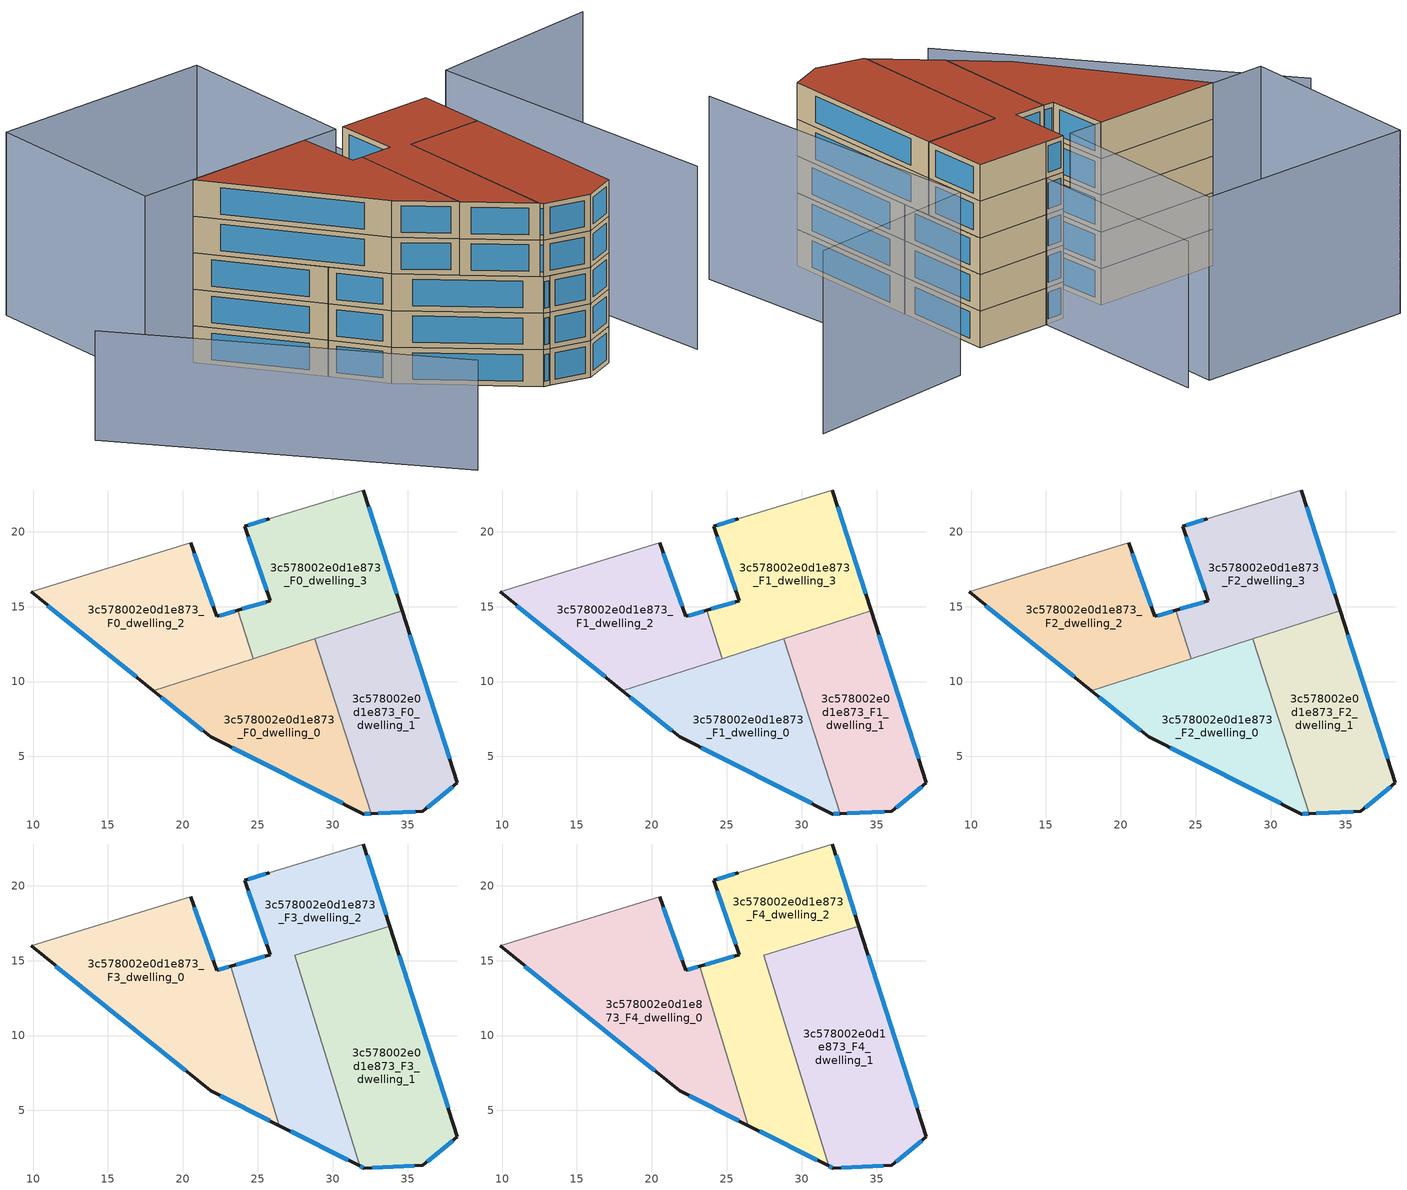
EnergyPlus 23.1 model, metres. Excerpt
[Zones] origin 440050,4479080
3c578002e0d1e873_F0_dwelling_0
 floor ground (EU_floor_Construction): 28.81,12.86 32.56,1.18 32.08,1.16 21.87,6.3 18.03,9.4 z0
 wall outside (EU_wall_Construction): 18.03,9.4 21.87,6.3 32.08,1.16 32.56,1.18 z0:3
 wall to 3c578002e0d1e873_F0_dwelling_1 (EU_wall_Construction): 32.56,1.18 28.81,12.86 z0:3
 wall to 3c578002e0d1e873_F0_dwelling_2 (EU_wall_Construction): 24.68,11.54 18.03,9.4 z0:3
 wall to 3c578002e0d1e873_F0_dwelling_3 (EU_wall_Construction): 28.81,12.86 24.68,11.54 z0:3
 window (EU_Window_Construction): 32.15,1.16 32.5,1.18 / 23.29,5.59 30.66,1.87 / 18.56,8.97 21.34,6.73 z0.42:2.58
3c578002e0d1e873_F0_dwelling_1
 floor ground (EU_floor_Construction): 34.63,14.74 38.33,3.24 36,1.33 32.56,1.18 28.81,12.86 z0
 wall outside (EU_wall_Construction): 32.56,1.18 36,1.33 38.33,3.24 34.63,14.74 z0:3
 wall to 3c578002e0d1e873_F0_dwelling_3 (EU_wall_Construction): 34.63,14.74 28.81,12.86 z0:3
 window (EU_Window_Construction): 37.81,4.84 35.15,13.14 / 36.32,1.59 38,2.98 / 33.04,1.2 35.52,1.31 z0.42:2.58
3c578002e0d1e873_F0_dwelling_2
 floor ground (EU_floor_Construction): 20.51,19.26 22.27,14.35 23.65,14.75 24.68,11.54 18.03,9.4 9.86,15.98 z0
 wall outside (EU_wall_Construction): 9.86,15.98 18.03,9.4 / 23.65,14.75 22.27,14.35 20.51,19.26 z0:3
 wall adiabatic (EU_wall_Construction): 20.51,19.26 9.86,15.98 z0:3
 wall to 3c578002e0d1e873_F0_dwelling_3 (EU_wall_Construction): 24.68,11.54 23.65,14.75 z0:3
 window (EU_Window_Construction): 11,15.07 16.89,10.31 / 22.03,15.03 20.76,18.58 / 23.46,14.7 22.46,14.41 z0.42:2.58
3c578002e0d1e873_F0_dwelling_3
 floor ground (EU_floor_Construction): 32.05,22.79 34.63,14.74 24.68,11.54 23.65,14.75 25.82,15.4 24.13,20.35 25.78,20.87 z0
 wall outside (EU_wall_Construction): 25.78,20.87 24.13,20.35 25.82,15.4 23.65,14.75 / 34.63,14.74 32.05,22.79 z0:3
 wall adiabatic (EU_wall_Construction): 32.05,22.79 25.78,20.87 z0:3
 window (EU_Window_Construction): 25.52,15.31 23.95,14.84 / 24.36,19.66 25.59,16.08 / 25.55,20.8 24.35,20.42 / 34.28,15.85 32.41,21.67 z0.42:2.58
3c578002e0d1e873_F1_dwelling_0
 floor to 3c578002e0d1e873_F0_dwelling_0 (EU_floor_Construction): 28.81,12.86 32.56,1.18 32.08,1.16 21.87,6.3 18.03,9.4 z3
 wall outside (EU_wall_Construction): 18.03,9.4 21.87,6.3 32.08,1.16 32.56,1.18 z3:6
 wall to 3c578002e0d1e873_F1_dwelling_1 (EU_wall_Construction): 32.56,1.18 28.81,12.86 z3:6
 wall to 3c578002e0d1e873_F1_dwelling_2 (EU_wall_Construction): 24.68,11.54 18.03,9.4 z3:6
 wall to 3c578002e0d1e873_F1_dwelling_3 (EU_wall_Construction): 28.81,12.86 24.68,11.54 z3:6
 window (EU_Window_Construction): 32.15,1.16 32.5,1.18 / 23.29,5.59 30.66,1.87 / 18.56,8.97 21.34,6.73 z3.42:5.58
3c578002e0d1e873_F1_dwelling_1
 floor to 3c578002e0d1e873_F0_dwelling_1 (EU_floor_Construction): 34.63,14.74 38.33,3.24 36,1.33 32.56,1.18 28.81,12.86 z3
 wall outside (EU_wall_Construction): 32.56,1.18 36,1.33 38.33,3.24 34.63,14.74 z3:6
 wall to 3c578002e0d1e873_F1_dwelling_3 (EU_wall_Construction): 34.63,14.74 28.81,12.86 z3:6
 window (EU_Window_Construction): 37.81,4.84 35.15,13.14 / 36.32,1.59 38,2.98 / 33.04,1.2 35.52,1.31 z3.42:5.58
3c578002e0d1e873_F1_dwelling_2
 floor to 3c578002e0d1e873_F0_dwelling_2 (EU_floor_Construction): 20.51,19.26 22.27,14.35 23.65,14.75 24.68,11.54 18.03,9.4 9.86,15.98 z3
 wall outside (EU_wall_Construction): 9.86,15.98 18.03,9.4 / 23.65,14.75 22.27,14.35 20.51,19.26 z3:6
 wall adiabatic (EU_wall_Construction): 20.51,19.26 9.86,15.98 z3:6
 wall to 3c578002e0d1e873_F1_dwelling_3 (EU_wall_Construction): 24.68,11.54 23.65,14.75 z3:6
 window (EU_Window_Construction): 11,15.07 16.89,10.31 / 22.03,15.03 20.76,18.58 / 23.46,14.7 22.46,14.41 z3.42:5.58
3c578002e0d1e873_F1_dwelling_3
 floor to 3c578002e0d1e873_F0_dwelling_3 (EU_floor_Construction): 32.05,22.79 34.63,14.74 24.68,11.54 23.65,14.75 25.82,15.4 24.13,20.35 25.78,20.87 z3
 wall outside (EU_wall_Construction): 25.78,20.87 24.13,20.35 25.82,15.4 23.65,14.75 / 34.63,14.74 32.05,22.79 z3:6
 wall adiabatic (EU_wall_Construction): 32.05,22.79 25.78,20.87 z3:6
 window (EU_Window_Construction): 25.52,15.31 23.95,14.84 / 24.36,19.66 25.59,16.08 / 25.55,20.8 24.35,20.42 / 34.28,15.85 32.41,21.67 z3.42:5.58
3c578002e0d1e873_F2_dwelling_0
 floor to 3c578002e0d1e873_F1_dwelling_0 (EU_floor_Construction): 28.81,12.86 32.56,1.18 32.08,1.16 21.87,6.3 18.03,9.4 z6
 wall outside (EU_wall_Construction): 18.03,9.4 21.87,6.3 32.08,1.16 32.56,1.18 z6:9
 wall to 3c578002e0d1e873_F2_dwelling_1 (EU_wall_Construction): 32.56,1.18 28.81,12.86 z6:9
 wall to 3c578002e0d1e873_F2_dwelling_2 (EU_wall_Construction): 24.68,11.54 18.03,9.4 z6:9
 wall to 3c578002e0d1e873_F2_dwelling_3 (EU_wall_Construction): 28.81,12.86 24.68,11.54 z6:9
 window (EU_Window_Construction): 32.15,1.16 32.5,1.18 / 23.29,5.59 30.66,1.87 / 18.56,8.97 21.34,6.73 z6.42:8.58
3c578002e0d1e873_F2_dwelling_1
 floor to 3c578002e0d1e873_F1_dwelling_1 (EU_floor_Construction): 34.63,14.74 38.33,3.24 36,1.33 32.56,1.18 28.81,12.86 z6
 wall outside (EU_wall_Construction): 32.56,1.18 36,1.33 38.33,3.24 34.63,14.74 z6:9
 wall to 3c578002e0d1e873_F2_dwelling_3 (EU_wall_Construction): 34.63,14.74 28.81,12.86 z6:9
 window (EU_Window_Construction): 37.81,4.84 35.15,13.14 / 36.32,1.59 38,2.98 / 33.04,1.2 35.52,1.31 z6.42:8.58
3c578002e0d1e873_F2_dwelling_2
 floor to 3c578002e0d1e873_F1_dwelling_2 (EU_floor_Construction): 20.51,19.26 22.27,14.35 23.65,14.75 24.68,11.54 18.03,9.4 9.86,15.98 z6
 wall outside (EU_wall_Construction): 9.86,15.98 18.03,9.4 / 23.65,14.75 22.27,14.35 20.51,19.26 z6:9
 wall adiabatic (EU_wall_Construction): 20.51,19.26 9.86,15.98 z6:9
 wall to 3c578002e0d1e873_F2_dwelling_3 (EU_wall_Construction): 24.68,11.54 23.65,14.75 z6:9
 window (EU_Window_Construction): 11,15.07 16.89,10.31 / 22.03,15.03 20.76,18.58 / 23.46,14.7 22.46,14.41 z6.42:8.58
3c578002e0d1e873_F2_dwelling_3
 floor to 3c578002e0d1e873_F1_dwelling_3 (EU_floor_Construction): 32.05,22.79 34.63,14.74 24.68,11.54 23.65,14.75 25.82,15.4 24.13,20.35 25.78,20.87 z6
 wall outside (EU_wall_Construction): 25.78,20.87 24.13,20.35 25.82,15.4 23.65,14.75 / 34.63,14.74 32.05,22.79 z6:9
 wall adiabatic (EU_wall_Construction): 32.05,22.79 25.78,20.87 z6:9
 window (EU_Window_Construction): 25.52,15.31 23.95,14.84 / 24.36,19.66 25.59,16.08 / 25.55,20.8 24.35,20.42 / 34.28,15.85 32.41,21.67 z6.42:8.58
3c578002e0d1e873_F3_dwelling_0
 floor to 3c578002e0d1e873_F2_dwelling_2 (EU_floor_Construction): 20.51,19.26 22.27,14.35 23.18,14.62 24.18,11.37 18.03,9.4 9.86,15.98 z9
 floor to 3c578002e0d1e873_F2_dwelling_0 (EU_floor_Construction): 24.18,11.37 26.45,4 21.87,6.3 18.03,9.4 z9
 wall outside (EU_wall_Construction): 23.18,14.62 22.27,14.35 20.51,19.26 / 9.86,15.98 21.87,6.3 26.45,4 z9:12
 wall adiabatic (EU_wall_Construction): 20.51,19.26 9.86,15.98 z9:12
 wall to 3c578002e0d1e873_F3_dwelling_2 (EU_wall_Construction): 26.45,4 23.18,14.62 z9:12
 window (EU_Window_Construction): 22.03,15.03 20.76,18.58 / 23.05,14.58 22.4,14.39 / 22.5,5.98 25.81,4.32 / 11.53,14.64 20.2,7.65 z9.42:11.58
3c578002e0d1e873_F3_dwelling_1
 floor to 3c578002e0d1e873_F2_dwelling_1 (EU_floor_Construction): 34.63,14.74 38.33,3.24 36,1.33 32.56,1.18 28.81,12.86 z9
 floor to 3c578002e0d1e873_F2_dwelling_0 (EU_floor_Construction): 28.81,12.86 32.56,1.18 32.08,1.16 31.79,1.31 28.28,12.69 z9
 floor to 3c578002e0d1e873_F2_dwelling_3 (EU_floor_Construction): 33.81,17.3 34.63,14.74 28.28,12.69 27.47,15.35 z9
 wall outside (EU_wall_Construction): 31.79,1.31 32.08,1.16 36,1.33 38.33,3.24 33.81,17.3 z9:12
 wall to 3c578002e0d1e873_F3_dwelling_2 (EU_wall_Construction): 33.81,17.3 27.47,15.35 31.79,1.31 z9:12
 window (EU_Window_Construction): 37.7,5.19 34.44,15.35 / 36.32,1.59 38,2.98 / 32.62,1.18 35.45,1.31 / 31.83,1.29 32.04,1.18 z9.42:11.58
3c578002e0d1e873_F3_dwelling_2
 floor to 3c578002e0d1e873_F2_dwelling_0 (EU_floor_Construction): 28.28,12.69 31.79,1.31 26.45,4 24.18,11.37 z9
 floor to 3c578002e0d1e873_F2_dwelling_3 (EU_floor_Construction): 32.05,22.79 33.81,17.3 27.47,15.35 28.28,12.69 24.68,11.54 23.65,14.75 25.82,15.4 24.13,20.35 25.78,20.87 z9
 floor to 3c578002e0d1e873_F2_dwelling_2 (EU_floor_Construction): 23.65,14.75 24.68,11.54 24.18,11.37 23.18,14.62 z9
 wall outside (EU_wall_Construction): 33.81,17.3 32.05,22.79 / 26.45,4 31.79,1.31 / 25.78,20.87 24.13,20.35 25.82,15.4 23.18,14.62 z9:12
 wall adiabatic (EU_wall_Construction): 32.05,22.79 25.78,20.87 z9:12
 window (EU_Window_Construction): 33.56,18.06 32.29,22.02 / 27.19,3.62 31.05,1.68 / 25.46,15.29 23.55,14.72 / 24.36,19.66 25.59,16.08 / 25.55,20.8 24.35,20.42 z9.42:11.58
3c578002e0d1e873_F4_dwelling_0
 floor to 3c578002e0d1e873_F3_dwelling_0 (EU_floor_Construction): 23.18,14.62 26.45,4 21.87,6.3 9.86,15.98 20.51,19.26 22.27,14.35 z12
 wall outside (EU_wall_Construction): 23.18,14.62 22.27,14.35 20.51,19.26 / 9.86,15.98 21.87,6.3 26.45,4 z12:15
 wall adiabatic (EU_wall_Construction): 20.51,19.26 9.86,15.98 z12:15
 wall to 3c578002e0d1e873_F4_dwelling_2 (EU_wall_Construction): 26.45,4 23.18,14.62 z12:15
 window (EU_Window_Construction): 22.03,15.03 20.76,18.58 / 23.05,14.58 22.4,14.39 / 22.5,5.98 25.81,4.32 / 11.53,14.64 20.2,7.65 z12.42:14.58
 roof outside (EU_roof_Construction): 26.45,4 23.18,14.62 22.27,14.35 20.51,19.26 9.86,15.98 21.87,6.3 z15
3c578002e0d1e873_F4_dwelling_1
 floor to 3c578002e0d1e873_F3_dwelling_1 (EU_floor_Construction): 33.81,17.3 38.33,3.24 36,1.33 32.08,1.16 31.79,1.31 27.47,15.35 z12
 wall outside (EU_wall_Construction): 31.79,1.31 32.08,1.16 36,1.33 38.33,3.24 33.81,17.3 z12:15
 wall to 3c578002e0d1e873_F4_dwelling_2 (EU_wall_Construction): 33.81,17.3 27.47,15.35 31.79,1.31 z12:15
 window (EU_Window_Construction): 37.7,5.19 34.44,15.35 / 36.32,1.59 38,2.98 / 32.62,1.18 35.45,1.31 / 31.83,1.29 32.04,1.18 z12.42:14.58
 roof outside (EU_roof_Construction): 38.33,3.24 33.81,17.3 27.47,15.35 31.79,1.31 32.08,1.16 36,1.33 z15
3c578002e0d1e873_F4_dwelling_2
 floor to 3c578002e0d1e873_F3_dwelling_2 (EU_floor_Construction): 32.05,22.79 33.81,17.3 27.47,15.35 31.79,1.31 26.45,4 23.18,14.62 25.82,15.4 24.13,20.35 25.78,20.87 z12
 wall outside (EU_wall_Construction): 33.81,17.3 32.05,22.79 / 26.45,4 31.79,1.31 / 25.78,20.87 24.13,20.35 25.82,15.4 23.18,14.62 z12:15
 wall adiabatic (EU_wall_Construction): 32.05,22.79 25.78,20.87 z12:15
 window (EU_Window_Construction): 33.56,18.06 32.29,22.02 / 27.19,3.62 31.05,1.68 / 25.46,15.29 23.55,14.72 / 24.36,19.66 25.59,16.08 / 25.55,20.8 24.35,20.42 z12.42:14.58
 roof outside (EU_roof_Construction): 31.79,1.31 27.47,15.35 33.81,17.3 32.05,22.79 25.78,20.87 24.13,20.35 25.82,15.4 23.18,14.62 26.45,4 z15
shading: 45.41,2.84 35.5,26.87 / 35.5,26.87 49.33,32.57 / 0.66,29.78 18.81,35.33 / 18.81,35.33 23.46,20.15 / 23.46,20.15 5.32,14.59 / 5.32,14.59 0.66,29.78 z0:15; -2.73,5.76 21.16,-11.04 z0:9; 32.06,22.79 25.8,20.75 / 25.8,20.75 20.85,35.96 z0:12
[Building]
EU S2 Campaign: North Axis=0; Terrain=City; Solar Distribution=FullExterior
[Site:Location]
Madrid: Latitude=40.5; Longitude=-3.5; Time Zone=1; Elevation=609
[SizingPeriod:WeatherFileDays]
AnnualSizingPeriod: Begin Month=1; Begin Day of Month=1; End Month=12; End Day of Month=31; Day of Week for Start Day=Monday; Use Weather File Daylight Saving Period=No; Use Weather File Rain and Snow Indicators=No
[MATERIAL]
EU_InternalMass_Material: Roughness=MediumRough; Thickness=0.1; Conductivity=1; Density=1800; Specific Heat=900; Thermal Absorptance=0.9; Solar Absorptance=0.7; Visible Absorptance=0.7
[MATERIAL:NOMASS] Roughness=MediumRough; Thermal Absorptance=0.9; Solar Absorptance=0.7; Visible Absorptance=0.7
Name | Thermal Resistance
EU_wall_NoMass | 1.60022
EU_roof_NoMass | 1.57597
EU_floor_NoMass | 0.470652
[WINDOWMATERIAL:SIMPLEGLAZINGSYSTEM]
EU_Window_SimpleGlazing: UFactor=3.28802; Solar Heat Gain Coefficient=0.85; Visible Transmittance=0.85
[CONSTRUCTION]
EU_wall_Construction: EU_wall_NoMass
EU_roof_Construction: EU_roof_NoMass
EU_floor_Construction: EU_floor_NoMass
EU_InternalMass_Construction: EU_InternalMass_Material
EU_Window_Construction: EU_Window_SimpleGlazing
[ZONE] Type=1; Multiplier=1; Ceiling Height=autocalculate; Floor Area=autocalculate; Part of Total Floor Area=Yes
Name | Volume
3c578002e0d1e873_F0_dwelling_0; 3c578002e0d1e873_F1_dwelling_0; 3c578002e0d1e873_F2_dwelling_0 | 232.659
3c578002e0d1e873_F3_dwelling_0; 3c578002e0d1e873_F4_dwelling_0 | 310.219
3c578002e0d1e873_F0_dwelling_1; 3c578002e0d1e873_F1_dwelling_1; 3c578002e0d1e873_F2_dwelling_1 | 232.667
3c578002e0d1e873_F3_dwelling_1; 3c578002e0d1e873_F4_dwelling_1 | 310.236
3c578002e0d1e873_F0_dwelling_2; 3c578002e0d1e873_F1_dwelling_2; 3c578002e0d1e873_F2_dwelling_2 | 232.676
3c578002e0d1e873_F3_dwelling_2; 3c578002e0d1e873_F4_dwelling_2 | 310.241
3c578002e0d1e873_F0_dwelling_3; 3c578002e0d1e873_F1_dwelling_3; 3c578002e0d1e873_F2_dwelling_3 | 232.671
[INTERNALMASS] Construction=EU_InternalMass_Construction
Name | Zone or ZoneList | Surface Area
3c578002e0d1e873_F0_dwelling_0_EU_InternalMass | 3c578002e0d1e873_F0_dwelling_0 | 77.5531
3c578002e0d1e873_F0_dwelling_1_EU_InternalMass | 3c578002e0d1e873_F0_dwelling_1 | 77.5553
3c578002e0d1e873_F0_dwelling_2_EU_InternalMass | 3c578002e0d1e873_F0_dwelling_2 | 77.5586
3c578002e0d1e873_F0_dwelling_3_EU_InternalMass | 3c578002e0d1e873_F0_dwelling_3 | 77.561
3c578002e0d1e873_F1_dwelling_0_EU_InternalMass | 3c578002e0d1e873_F1_dwelling_0 | 77.5531
3c578002e0d1e873_F1_dwelling_1_EU_InternalMass | 3c578002e0d1e873_F1_dwelling_1 | 77.5553
3c578002e0d1e873_F1_dwelling_2_EU_InternalMass | 3c578002e0d1e873_F1_dwelling_2 | 77.5586
3c578002e0d1e873_F1_dwelling_3_EU_InternalMass | 3c578002e0d1e873_F1_dwelling_3 | 77.561
3c578002e0d1e873_F2_dwelling_0_EU_InternalMass | 3c578002e0d1e873_F2_dwelling_0 | 77.5531
3c578002e0d1e873_F2_dwelling_1_EU_InternalMass | 3c578002e0d1e873_F2_dwelling_1 | 77.5553
3c578002e0d1e873_F2_dwelling_2_EU_InternalMass | 3c578002e0d1e873_F2_dwelling_2 | 77.5586
3c578002e0d1e873_F2_dwelling_3_EU_InternalMass | 3c578002e0d1e873_F2_dwelling_3 | 77.561
3c578002e0d1e873_F3_dwelling_0_EU_InternalMass | 3c578002e0d1e873_F3_dwelling_0 | 103.407
3c578002e0d1e873_F3_dwelling_1_EU_InternalMass | 3c578002e0d1e873_F3_dwelling_1 | 103.412
3c578002e0d1e873_F3_dwelling_2_EU_InternalMass | 3c578002e0d1e873_F3_dwelling_2 | 103.413
3c578002e0d1e873_F4_dwelling_0_EU_InternalMass | 3c578002e0d1e873_F4_dwelling_0 | 103.407
3c578002e0d1e873_F4_dwelling_1_EU_InternalMass | 3c578002e0d1e873_F4_dwelling_1 | 103.412
3c578002e0d1e873_F4_dwelling_2_EU_InternalMass | 3c578002e0d1e873_F4_dwelling_2 | 103.413
[OTHEREQUIPMENT] Fuel Type=Electricity; Design Level Calculation Method=Watts/Area; Power per Zone Floor Area=1; Fraction Latent=0; Fraction Radiant=0; Fraction Lost=0; Carbon Dioxide Generation Rate=0; EndUse Subcategory=EU_Step8_InternalGains
Name | Zone or ZoneList or Space or SpaceList | Schedule
EU_Step8_InternalGain_3c578002e0d1e873_F0_dwelling_0_f000 | 3c578002e0d1e873_F0_dwelling_0 | EU_Step8_GainSchedule_3c578002e0d1e873_F0_dwelling_0_f000
EU_Step8_InternalGain_3c578002e0d1e873_F0_dwelling_1_f000 | 3c578002e0d1e873_F0_dwelling_1 | EU_Step8_GainSchedule_3c578002e0d1e873_F0_dwelling_1_f000
EU_Step8_InternalGain_3c578002e0d1e873_F0_dwelling_2_f000 | 3c578002e0d1e873_F0_dwelling_2 | EU_Step8_GainSchedule_3c578002e0d1e873_F0_dwelling_2_f000
EU_Step8_InternalGain_3c578002e0d1e873_F0_dwelling_3_f000 | 3c578002e0d1e873_F0_dwelling_3 | EU_Step8_GainSchedule_3c578002e0d1e873_F0_dwelling_3_f000
EU_Step8_InternalGain_3c578002e0d1e873_F1_dwelling_0_f000 | 3c578002e0d1e873_F1_dwelling_0 | EU_Step8_GainSchedule_3c578002e0d1e873_F1_dwelling_0_f000
EU_Step8_InternalGain_3c578002e0d1e873_F1_dwelling_1_f000 | 3c578002e0d1e873_F1_dwelling_1 | EU_Step8_GainSchedule_3c578002e0d1e873_F1_dwelling_1_f000
EU_Step8_InternalGain_3c578002e0d1e873_F1_dwelling_2_f000 | 3c578002e0d1e873_F1_dwelling_2 | EU_Step8_GainSchedule_3c578002e0d1e873_F1_dwelling_2_f000
EU_Step8_InternalGain_3c578002e0d1e873_F1_dwelling_3_f000 | 3c578002e0d1e873_F1_dwelling_3 | EU_Step8_GainSchedule_3c578002e0d1e873_F1_dwelling_3_f000
EU_Step8_InternalGain_3c578002e0d1e873_F2_dwelling_0_f000 | 3c578002e0d1e873_F2_dwelling_0 | EU_Step8_GainSchedule_3c578002e0d1e873_F2_dwelling_0_f000
EU_Step8_InternalGain_3c578002e0d1e873_F2_dwelling_1_f000 | 3c578002e0d1e873_F2_dwelling_1 | EU_Step8_GainSchedule_3c578002e0d1e873_F2_dwelling_1_f000
EU_Step8_InternalGain_3c578002e0d1e873_F2_dwelling_2_f000 | 3c578002e0d1e873_F2_dwelling_2 | EU_Step8_GainSchedule_3c578002e0d1e873_F2_dwelling_2_f000
EU_Step8_InternalGain_3c578002e0d1e873_F2_dwelling_3_f000 | 3c578002e0d1e873_F2_dwelling_3 | EU_Step8_GainSchedule_3c578002e0d1e873_F2_dwelling_3_f000
EU_Step8_InternalGain_3c578002e0d1e873_F3_dwelling_0_f000 | 3c578002e0d1e873_F3_dwelling_0 | EU_Step8_GainSchedule_3c578002e0d1e873_F3_dwelling_0_f000
EU_Step8_InternalGain_3c578002e0d1e873_F3_dwelling_1_f000 | 3c578002e0d1e873_F3_dwelling_1 | EU_Step8_GainSchedule_3c578002e0d1e873_F3_dwelling_1_f000
EU_Step8_InternalGain_3c578002e0d1e873_F3_dwelling_2_f000 | 3c578002e0d1e873_F3_dwelling_2 | EU_Step8_GainSchedule_3c578002e0d1e873_F3_dwelling_2_f000
EU_Step8_InternalGain_3c578002e0d1e873_F4_dwelling_0_f000 | 3c578002e0d1e873_F4_dwelling_0 | EU_Step8_GainSchedule_3c578002e0d1e873_F4_dwelling_0_f000
EU_Step8_InternalGain_3c578002e0d1e873_F4_dwelling_1_f000 | 3c578002e0d1e873_F4_dwelling_1 | EU_Step8_GainSchedule_3c578002e0d1e873_F4_dwelling_1_f000
EU_Step8_InternalGain_3c578002e0d1e873_F4_dwelling_2_f000 | 3c578002e0d1e873_F4_dwelling_2 | EU_Step8_GainSchedule_3c578002e0d1e873_F4_dwelling_2_f000
[ZONEVENTILATION:DESIGNFLOWRATE] Schedule=EU_AlwaysOn; Design Flow Rate Calculation Method=AirChanges/Hour; Air Changes per Hour=0.480704; Ventilation Type=Natural; Fan Pressure Rise=0; Fan Total Efficiency=1; Constant Term Coefficient=1; Temperature Term Coefficient=0; Velocity Term Coefficient=0; Velocity Squared Term Coefficient=0; Minimum Indoor Temperature=-100; Maximum Indoor Temperature=100; Delta Temperature=-100; Minimum Outdoor Temperature=-100; Maximum Outdoor Temperature=100; Maximum Wind Speed=40
Name | Zone or ZoneList or Space or SpaceList
EU_ConstantAir_3c578002e0d1e873_F0_dwelling_0 | 3c578002e0d1e873_F0_dwelling_0
EU_ConstantAir_3c578002e0d1e873_F0_dwelling_1 | 3c578002e0d1e873_F0_dwelling_1
EU_ConstantAir_3c578002e0d1e873_F0_dwelling_2 | 3c578002e0d1e873_F0_dwelling_2
EU_ConstantAir_3c578002e0d1e873_F0_dwelling_3 | 3c578002e0d1e873_F0_dwelling_3
EU_ConstantAir_3c578002e0d1e873_F1_dwelling_0 | 3c578002e0d1e873_F1_dwelling_0
EU_ConstantAir_3c578002e0d1e873_F1_dwelling_1 | 3c578002e0d1e873_F1_dwelling_1
EU_ConstantAir_3c578002e0d1e873_F1_dwelling_2 | 3c578002e0d1e873_F1_dwelling_2
EU_ConstantAir_3c578002e0d1e873_F1_dwelling_3 | 3c578002e0d1e873_F1_dwelling_3
EU_ConstantAir_3c578002e0d1e873_F2_dwelling_0 | 3c578002e0d1e873_F2_dwelling_0
EU_ConstantAir_3c578002e0d1e873_F2_dwelling_1 | 3c578002e0d1e873_F2_dwelling_1
EU_ConstantAir_3c578002e0d1e873_F2_dwelling_2 | 3c578002e0d1e873_F2_dwelling_2
EU_ConstantAir_3c578002e0d1e873_F2_dwelling_3 | 3c578002e0d1e873_F2_dwelling_3
EU_ConstantAir_3c578002e0d1e873_F3_dwelling_0 | 3c578002e0d1e873_F3_dwelling_0
EU_ConstantAir_3c578002e0d1e873_F3_dwelling_1 | 3c578002e0d1e873_F3_dwelling_1
EU_ConstantAir_3c578002e0d1e873_F3_dwelling_2 | 3c578002e0d1e873_F3_dwelling_2
EU_ConstantAir_3c578002e0d1e873_F4_dwelling_0 | 3c578002e0d1e873_F4_dwelling_0
EU_ConstantAir_3c578002e0d1e873_F4_dwelling_1 | 3c578002e0d1e873_F4_dwelling_1
EU_ConstantAir_3c578002e0d1e873_F4_dwelling_2 | 3c578002e0d1e873_F4_dwelling_2
[HVACTEMPLATE:THERMOSTAT] Constant Heating Setpoint=20; Constant Cooling Setpoint=50
EU_HeatOnly_3c578002e0d1e873_F0_dwelling_0; EU_HeatOnly_3c578002e0d1e873_F0_dwelling_1; EU_HeatOnly_3c578002e0d1e873_F0_dwelling_2; EU_HeatOnly_3c578002e0d1e873_F0_dwelling_3; EU_HeatOnly_3c578002e0d1e873_F1_dwelling_0; EU_HeatOnly_3c578002e0d1e873_F1_dwelling_1; EU_HeatOnly_3c578002e0d1e873_F1_dwelling_2; EU_HeatOnly_3c578002e0d1e873_F1_dwelling_3; EU_HeatOnly_3c578002e0d1e873_F2_dwelling_0; EU_HeatOnly_3c578002e0d1e873_F2_dwelling_1; EU_HeatOnly_3c578002e0d1e873_F2_dwelling_2; EU_HeatOnly_3c578002e0d1e873_F2_dwelling_3; EU_HeatOnly_3c578002e0d1e873_F3_dwelling_0; EU_HeatOnly_3c578002e0d1e873_F3_dwelling_1; EU_HeatOnly_3c578002e0d1e873_F3_dwelling_2; EU_HeatOnly_3c578002e0d1e873_F4_dwelling_0; EU_HeatOnly_3c578002e0d1e873_F4_dwelling_1; EU_HeatOnly_3c578002e0d1e873_F4_dwelling_2
[HVACTEMPLATE:ZONE:IDEALLOADSAIRSYSTEM] System Availability Schedule=EU_AlwaysOn; Maximum Heating Supply Air Temperature=50; Minimum Cooling Supply Air Temperature=13; Maximum Heating Supply Air Humidity Ratio=0.0156; Minimum Cooling Supply Air Humidity Ratio=0.0077; Heating Limit=NoLimit; Cooling Limit=NoLimit; Heating Availability Schedule=EU_AlwaysOn; Cooling Availability Schedule=EU_CoolingOff; Dehumidification Control Type=ConstantSensibleHeatRatio; Cooling Sensible Heat Ratio=0.7; Dehumidification Setpoint=60; Humidification Control Type=None; Humidification Setpoint=30; Outdoor Air Method=None; Outdoor Air Flow Rate per Person=0.00944; Outdoor Air Flow Rate per Zone Floor Area=0; Outdoor Air Flow Rate per Zone=0; Demand Controlled Ventilation Type=None; Outdoor Air Economizer Type=NoEconomizer; Heat Recovery Type=None; Sensible Heat Recovery Effectiveness=0.7; Latent Heat Recovery Effectiveness=0.65
Name | Template Thermostat
3c578002e0d1e873_F0_dwelling_0 | EU_HeatOnly_3c578002e0d1e873_F0_dwelling_0
3c578002e0d1e873_F0_dwelling_1 | EU_HeatOnly_3c578002e0d1e873_F0_dwelling_1
3c578002e0d1e873_F0_dwelling_2 | EU_HeatOnly_3c578002e0d1e873_F0_dwelling_2
3c578002e0d1e873_F0_dwelling_3 | EU_HeatOnly_3c578002e0d1e873_F0_dwelling_3
3c578002e0d1e873_F1_dwelling_0 | EU_HeatOnly_3c578002e0d1e873_F1_dwelling_0
3c578002e0d1e873_F1_dwelling_1 | EU_HeatOnly_3c578002e0d1e873_F1_dwelling_1
3c578002e0d1e873_F1_dwelling_2 | EU_HeatOnly_3c578002e0d1e873_F1_dwelling_2
3c578002e0d1e873_F1_dwelling_3 | EU_HeatOnly_3c578002e0d1e873_F1_dwelling_3
3c578002e0d1e873_F2_dwelling_0 | EU_HeatOnly_3c578002e0d1e873_F2_dwelling_0
3c578002e0d1e873_F2_dwelling_1 | EU_HeatOnly_3c578002e0d1e873_F2_dwelling_1
3c578002e0d1e873_F2_dwelling_2 | EU_HeatOnly_3c578002e0d1e873_F2_dwelling_2
3c578002e0d1e873_F2_dwelling_3 | EU_HeatOnly_3c578002e0d1e873_F2_dwelling_3
3c578002e0d1e873_F3_dwelling_0 | EU_HeatOnly_3c578002e0d1e873_F3_dwelling_0
3c578002e0d1e873_F3_dwelling_1 | EU_HeatOnly_3c578002e0d1e873_F3_dwelling_1
3c578002e0d1e873_F3_dwelling_2 | EU_HeatOnly_3c578002e0d1e873_F3_dwelling_2
3c578002e0d1e873_F4_dwelling_0 | EU_HeatOnly_3c578002e0d1e873_F4_dwelling_0
3c578002e0d1e873_F4_dwelling_1 | EU_HeatOnly_3c578002e0d1e873_F4_dwelling_1
3c578002e0d1e873_F4_dwelling_2 | EU_HeatOnly_3c578002e0d1e873_F4_dwelling_2
[SIZING:ZONE] Zone Cooling Design Supply Air Temperature Input Method=SupplyAirTemperature; Zone Cooling Design Supply Air Temperature=13; Zone Heating Design Supply Air Temperature Input Method=SupplyAirTemperature; Zone Heating Design Supply Air Temperature=50; Zone Cooling Design Supply Air Humidity Ratio=0.008; Zone Heating Design Supply Air Humidity Ratio=0.008; Cooling Design Air Flow Method=DesignDay; Cooling Design Air Flow Rate=0; Cooling Minimum Air Flow per Zone Floor Area=0.000762; Cooling Minimum Air Flow=0; Cooling Minimum Air Flow Fraction=0.2; Heating Design Air Flow Method=DesignDay; Heating Design Air Flow Rate=0; Heating Maximum Air Flow per Zone Floor Area=0.002032; Heating Maximum Air Flow=0.141576; Heating Maximum Air Flow Fraction=0.3; Account for Dedicated Outdoor Air System=No; Dedicated Outdoor Air System Control Strategy=NeutralSupplyAir; Dedicated Outdoor Air Low Setpoint Temperature for Design=autosize; Dedicated Outdoor Air High Setpoint Temperature for Design=autosize; Zone Load Sizing Method=Sensible Load Only No Latent Load; Zone Latent Cooling Design Supply Air Humidity Ratio Input Method=HumidityRatioDifference; Zone Cooling Design Supply Air Humidity Ratio Difference=0.005; Zone Latent Heating Design Supply Air Humidity Ratio Input Method=HumidityRatioDifference; Zone Humidification Design Supply Air Humidity Ratio Difference=0.005
3c578002e0d1e873_F0_dwelling_0; 3c578002e0d1e873_F0_dwelling_1; 3c578002e0d1e873_F0_dwelling_2; 3c578002e0d1e873_F0_dwelling_3; 3c578002e0d1e873_F1_dwelling_0; 3c578002e0d1e873_F1_dwelling_1; 3c578002e0d1e873_F1_dwelling_2; 3c578002e0d1e873_F1_dwelling_3; 3c578002e0d1e873_F2_dwelling_0; 3c578002e0d1e873_F2_dwelling_1; 3c578002e0d1e873_F2_dwelling_2; 3c578002e0d1e873_F2_dwelling_3; 3c578002e0d1e873_F3_dwelling_0; 3c578002e0d1e873_F3_dwelling_1; 3c578002e0d1e873_F3_dwelling_2; 3c578002e0d1e873_F4_dwelling_0; 3c578002e0d1e873_F4_dwelling_1; 3c578002e0d1e873_F4_dwelling_2
[SCHEDULE:CONSTANT]
Name | Hourly Value
EU_AlwaysOn | 1
EU_CoolingOff | 0
[SCHEDULE:FILE] Column Number=1; Rows to Skip at Top=0; Number of Hours of Data=8760; Column Separator=Comma; Interpolate to Timestep=No; Minutes per Item=60; Adjust Schedule for Daylight Savings=Yes
Name | File
EU_Step8_GainSchedule_3c578002e0d1e873_F0_dwelling_0_f000 | ../../schedules/3c578002e0d1e873/3c578002e0d1e873_F0_dwelling_0_f000_gain.csv
EU_Step8_GainSchedule_3c578002e0d1e873_F0_dwelling_1_f000 | ../../schedules/3c578002e0d1e873/3c578002e0d1e873_F0_dwelling_1_f000_gain.csv
EU_Step8_GainSchedule_3c578002e0d1e873_F0_dwelling_2_f000 | ../../schedules/3c578002e0d1e873/3c578002e0d1e873_F0_dwelling_2_f000_gain.csv
EU_Step8_GainSchedule_3c578002e0d1e873_F0_dwelling_3_f000 | ../../schedules/3c578002e0d1e873/3c578002e0d1e873_F0_dwelling_3_f000_gain.csv
EU_Step8_GainSchedule_3c578002e0d1e873_F1_dwelling_0_f000 | ../../schedules/3c578002e0d1e873/3c578002e0d1e873_F1_dwelling_0_f000_gain.csv
EU_Step8_GainSchedule_3c578002e0d1e873_F1_dwelling_1_f000 | ../../schedules/3c578002e0d1e873/3c578002e0d1e873_F1_dwelling_1_f000_gain.csv
EU_Step8_GainSchedule_3c578002e0d1e873_F1_dwelling_2_f000 | ../../schedules/3c578002e0d1e873/3c578002e0d1e873_F1_dwelling_2_f000_gain.csv
EU_Step8_GainSchedule_3c578002e0d1e873_F1_dwelling_3_f000 | ../../schedules/3c578002e0d1e873/3c578002e0d1e873_F1_dwelling_3_f000_gain.csv
EU_Step8_GainSchedule_3c578002e0d1e873_F2_dwelling_0_f000 | ../../schedules/3c578002e0d1e873/3c578002e0d1e873_F2_dwelling_0_f000_gain.csv
EU_Step8_GainSchedule_3c578002e0d1e873_F2_dwelling_1_f000 | ../../schedules/3c578002e0d1e873/3c578002e0d1e873_F2_dwelling_1_f000_gain.csv
EU_Step8_GainSchedule_3c578002e0d1e873_F2_dwelling_2_f000 | ../../schedules/3c578002e0d1e873/3c578002e0d1e873_F2_dwelling_2_f000_gain.csv
EU_Step8_GainSchedule_3c578002e0d1e873_F2_dwelling_3_f000 | ../../schedules/3c578002e0d1e873/3c578002e0d1e873_F2_dwelling_3_f000_gain.csv
EU_Step8_GainSchedule_3c578002e0d1e873_F3_dwelling_0_f000 | ../../schedules/3c578002e0d1e873/3c578002e0d1e873_F3_dwelling_0_f000_gain.csv
EU_Step8_GainSchedule_3c578002e0d1e873_F3_dwelling_1_f000 | ../../schedules/3c578002e0d1e873/3c578002e0d1e873_F3_dwelling_1_f000_gain.csv
EU_Step8_GainSchedule_3c578002e0d1e873_F3_dwelling_2_f000 | ../../schedules/3c578002e0d1e873/3c578002e0d1e873_F3_dwelling_2_f000_gain.csv
EU_Step8_GainSchedule_3c578002e0d1e873_F4_dwelling_0_f000 | ../../schedules/3c578002e0d1e873/3c578002e0d1e873_F4_dwelling_0_f000_gain.csv
EU_Step8_GainSchedule_3c578002e0d1e873_F4_dwelling_1_f000 | ../../schedules/3c578002e0d1e873/3c578002e0d1e873_F4_dwelling_1_f000_gain.csv
EU_Step8_GainSchedule_3c578002e0d1e873_F4_dwelling_2_f000 | ../../schedules/3c578002e0d1e873/3c578002e0d1e873_F4_dwelling_2_f000_gain.csv
